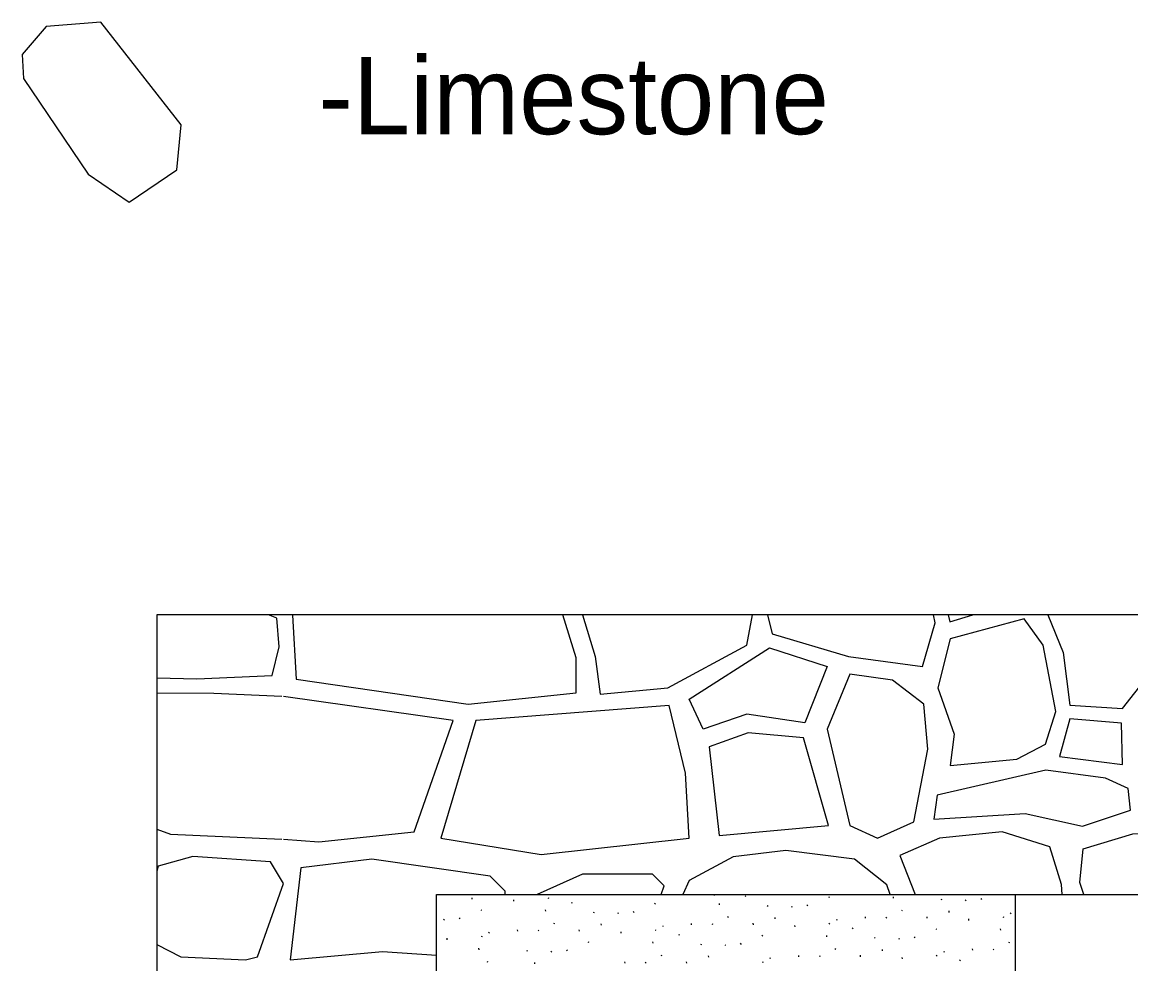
# Model space of a CAD drawing. Extents: x -204 to -1, y -285 to 3.
# Drawn here: x -202.2 to -196.45, y -260.81 to -255.93 of the extents above; entities that cross this region are included whole.
import ezdxf

# ---------------------------------------------------------------- set-up
doc = ezdxf.new("R2010")
doc.units = 0
for name, color, linetype in [('Key', 7, 'Continuous'), ('Limestone', 7, 'Continuous'), ('Masonry', 7, 'Continuous'), ('Mortar', 7, 'Continuous'), ('Quadrat Boundaries', 7, 'Continuous'), ('Stone', 7, 'Continuous')]:
    doc.layers.add(name, color=color, linetype=linetype)

msp = doc.modelspace()

# ---------------------------------------------------------------- linework, layer by layer
at = {"layer": 'Limestone'}
msp.add_lwpolyline([(-201.7889, -255.9295), (-202.0732, -255.9514), (-202.1971, -256.0973), (-202.1898, -256.2212), (-201.8545, -256.7171), (-201.6432, -256.8629), (-201.3954, -256.6952), (-201.3735, -256.4619)], close=True, dxfattribs=at)
at = {"layer": 'Masonry'}
for p, q in [((-201.5, -259), (-201.5, -276.5)), ((-193.15, -259), (-201.5, -259)), ((-200.05, -275.05), (-200.05, -260.45)), ((-200.05, -260.45), (-193.15, -260.45))]:
    msp.add_line(p, q, dxfattribs=at)
at = {"layer": 'Mortar'}
for p, q in [((-198.7473, -260.4512), (-198.7474, -260.45)), ((-198.6139, -260.45), (-198.6091, -260.4524)), ((-199.865, -260.4738), (-199.8657, -260.4665)), ((-199.6485, -260.4847), (-199.6492, -260.4773)), ((-199.4732, -260.4661), (-199.4683, -260.4685)), ((-199.3519, -260.4902), (-199.3471, -260.4926)), ((-198.9197, -260.495), (-198.9148, -260.4974)), ((-198.5825, -260.5028), (-198.5833, -260.4955)), ((-198.4508, -260.4567), (-198.4459, -260.4591)), ((-198.3365, -260.5068), (-198.3317, -260.5092)), ((-198.1302, -260.503), (-198.1261, -260.5085)), ((-198.0185, -260.4615), (-198.0137, -260.4639)), ((-197.6814, -260.4693), (-197.6822, -260.462)), ((-197.4353, -260.4734), (-197.4305, -260.4757)), ((-197.3099, -260.4777), (-197.3051, -260.4801)), ((-197.229, -260.4695), (-197.225, -260.475)), ((-199.8208, -260.5285), (-199.816, -260.5309)), ((-199.4837, -260.5363), (-199.4845, -260.529)), ((-199.2377, -260.5403), (-199.2328, -260.5427)), ((-199.1122, -260.5447), (-199.1074, -260.5471)), ((-199.0313, -260.5365), (-199.0273, -260.542)), ((-198.5419, -260.564), (-198.537, -260.5664)), ((-198.2111, -260.5112), (-198.2062, -260.5136)), ((-197.8265, -260.573), (-197.8273, -260.5657)), ((-197.6407, -260.5305), (-197.6359, -260.5329)), ((-197.5067, -260.5726), (-197.5075, -260.5653)), ((-197.3927, -260.5423), (-197.3935, -260.535)), ((-197.1149, -260.5649), (-197.11, -260.5673)), ((-197.0771, -260.5451), (-197.0722, -260.5475)), ((-200.0134, -260.5782), (-200.0085, -260.5806)), ((-199.9325, -260.57), (-199.9285, -260.5755)), ((-199.443, -260.5975), (-199.4382, -260.5998)), ((-199.195, -260.6093), (-199.1958, -260.6019)), ((-198.8794, -260.612), (-198.8745, -260.6144)), ((-198.7277, -260.6065), (-198.7285, -260.5992)), ((-198.6226, -260.6012), (-198.6178, -260.6036)), ((-198.4078, -260.6061), (-198.4086, -260.5988)), ((-198.2939, -260.5758), (-198.2946, -260.5685)), ((-198.1913, -260.617), (-198.1921, -260.6096)), ((-198.016, -260.5984), (-198.0112, -260.6008)), ((-197.9782, -260.5786), (-197.9734, -260.581)), ((-197.8948, -260.6225), (-197.89, -260.6249)), ((-197.7215, -260.5677), (-197.7166, -260.5701)), ((-197.2902, -260.5835), (-197.291, -260.5761)), ((-199.9937, -260.6839), (-199.9944, -260.6766)), ((-199.8184, -260.6654), (-199.8135, -260.6678)), ((-199.7805, -260.6455), (-199.7757, -260.6479)), ((-199.6289, -260.64), (-199.6296, -260.6327)), ((-199.5238, -260.6347), (-199.5189, -260.6371)), ((-199.309, -260.6396), (-199.3098, -260.6323)), ((-199.0925, -260.6505), (-199.0933, -260.6431)), ((-198.9172, -260.6319), (-198.9124, -260.6343)), ((-198.796, -260.656), (-198.7911, -260.6584)), ((-198.3637, -260.6608), (-198.3588, -260.6632)), ((-198.0266, -260.6686), (-198.0273, -260.6613)), ((-197.7805, -260.6726), (-197.7757, -260.675)), ((-197.6551, -260.677), (-197.6503, -260.6794)), ((-197.5742, -260.6688), (-197.5702, -260.6743)), ((-197.4625, -260.6273), (-197.4577, -260.6297)), ((-197.1254, -260.6351), (-197.1262, -260.6278)), ((-199.8289, -260.7356), (-199.8296, -260.7282)), ((-199.3765, -260.7358), (-199.3725, -260.7413)), ((-199.2648, -260.6943), (-199.26, -260.6967)), ((-198.9277, -260.7021), (-198.9285, -260.6948)), ((-198.6817, -260.7061), (-198.6768, -260.7085)), ((-198.5563, -260.7105), (-198.5514, -260.7129)), ((-198.4754, -260.7023), (-198.4713, -260.7078)), ((-197.9859, -260.7298), (-197.9811, -260.7322)), ((-197.7379, -260.7416), (-197.7387, -260.7343)), ((-197.2706, -260.7388), (-197.2714, -260.7315)), ((-197.1655, -260.7335), (-197.1606, -260.7359)), ((-197.0848, -260.6963), (-197.0799, -260.6987)), ((-199.5828, -260.7396), (-199.578, -260.742)), ((-199.4574, -260.744), (-199.4526, -260.7464)), ((-198.8871, -260.7633), (-198.8822, -260.7657)), ((-198.639, -260.7751), (-198.6398, -260.7677)), ((-198.3234, -260.7778), (-198.3186, -260.7802)), ((-198.1717, -260.7723), (-198.1725, -260.765)), ((-198.0666, -260.767), (-198.0618, -260.7694)), ((-197.8519, -260.7719), (-197.8526, -260.7646)), ((-197.6354, -260.7828), (-197.6361, -260.7754)), ((-197.4601, -260.7642), (-197.4552, -260.7666)), ((-197.4223, -260.7444), (-197.4174, -260.7468)), ((-197.3388, -260.7884), (-197.334, -260.7908)), ((-199.7882, -260.7967), (-199.7834, -260.7991)), ((-199.5402, -260.8086), (-199.541, -260.8012)), ((-199.0729, -260.8058), (-199.0737, -260.7985)), ((-198.9678, -260.8005), (-198.963, -260.8029)), ((-198.753, -260.8054), (-198.7538, -260.7981)), ((-198.3612, -260.7977), (-198.3564, -260.8001))]:
    msp.add_line(p, q, dxfattribs=at)
at = {"layer": 'Quadrat Boundaries'}
msp.add_line((-197.05, -260.45), (-197.05, -275.05), dxfattribs=at)
at = {"layer": 'Stone'}
for p, q in [((-200.7817, -259), (-200.7958, -259.0023)), ((-198.3344, -259), (-198.3109, -259.0996)), ((-197.3977, -259), (-197.3901, -259.0359)), ((-197.3901, -259.0359), (-197.2699, -259))]:
    msp.add_line(p, q, dxfattribs=at)
for points in [[(-201.5, -259.3266), (-201.2924, -259.3318), (-200.9009, -259.3141), (-200.8653, -259.1661), (-200.8772, -259.0182), (-200.9203, -259)], [(-200.7958, -259.0023), (-200.7763, -259.3333), (-199.8851, -259.4631), (-199.3256, -259.4047), (-199.3256, -259.223), (-199.3955, -259)], [(-199.2935, -259), (-199.2281, -259.2165), (-199.202, -259.4112), (-198.8508, -259.3787), (-198.441, -259.1581), (-198.4115, -259)], [(-198.3109, -259.0996), (-197.9141, -259.2165), (-197.5303, -259.2684), (-197.4652, -259.0412), (-197.4747, -259)], [(-196.8813, -259), (-196.8028, -259.1957), (-196.7672, -259.468)], [(-196.7672, -259.468), (-196.4944, -259.4857), (-196.2393, -259.1602), (-196.2452, -259.0418), (-196.4208, -259)], [(-198.6686, -259.5929), (-198.7402, -259.4371), (-198.3239, -259.1711), (-198.0246, -259.2684), (-198.1417, -259.5605), (-198.441, -259.515), (-198.6686, -259.5929)], [(-197.9075, -259.3073), (-198.0246, -259.5929), (-197.9075, -260.0926), (-197.7645, -260.1576), (-197.5758, -260.0732), (-197.5043, -259.6968), (-197.5238, -259.4631), (-197.6864, -259.3398), (-197.9075, -259.3073)], [(-200.8513, -259.4236), (-201.2034, -259.4088), (-201.5, -259.4056)], [(-200.8423, -260.1631), (-200.6592, -260.177), (-200.1648, -260.1251), (-199.9631, -259.5475), (-200.842, -259.4237)], [(-200.0282, -260.1576), (-199.5078, -260.2419), (-198.7402, -260.1576), (-198.7597, -259.8201), (-198.8443, -259.4696), (-199.846, -259.5475), (-200.0282, -260.1576)], [(-198.5841, -260.1446), (-198.0181, -260.0926), (-198.1482, -259.6383), (-198.4345, -259.6124), (-198.6361, -259.6838), (-198.5841, -260.1446)], [(-197.4731, -260.0598), (-196.9986, -260.0302), (-196.702, -260.0953), (-196.4528, -260.0124), (-196.4647, -259.9), (-196.5833, -259.8467), (-196.8918, -259.8053), (-197.4553, -259.9355), (-197.4731, -260.0598)], [(-201.5, -260.1118), (-201.4288, -260.1367), (-200.8513, -260.163)], [(-196.8072, -260.45), (-196.8101, -260.398), (-196.8716, -260.2026), (-197.1178, -260.1244), (-197.4424, -260.1579), (-197.6494, -260.2472), (-197.5694, -260.45)], [(-196.6956, -260.45), (-196.715, -260.3868), (-196.6982, -260.2137), (-196.4408, -260.1356), (-195.9931, -260.1244), (-195.6015, -260.2137), (-195.6183, -260.4036), (-195.6409, -260.45)], [(-197.699, -260.45), (-197.7155, -260.3996), (-197.8828, -260.2662), (-198.2395, -260.2217), (-198.5125, -260.2551), (-198.741, -260.3774), (-198.7729, -260.45)], [(-201.5, -260.7079), (-201.3746, -260.772), (-201.0389, -260.7887), (-200.9773, -260.772), (-200.843, -260.3924), (-200.9102, -260.2807), (-201.313, -260.2528), (-201.4921, -260.3031), (-201.5, -260.328)], [(-199.6935, -260.45), (-199.6941, -260.433), (-199.7721, -260.3552), (-200.3852, -260.2662), (-200.753, -260.3107), (-200.8087, -260.7889)], [(-198.8853, -260.45), (-198.8692, -260.4052), (-198.9305, -260.3441), (-199.2928, -260.3441), (-199.5273, -260.45)], [(-200.8087, -260.7889), (-200.3295, -260.7444), (-200.05, -260.7636)]]:
    msp.add_lwpolyline(points, dxfattribs=at)
for points in [[(-197.3872, -259.1256), (-197.4522, -259.3787), (-197.3676, -259.6189), (-197.3872, -259.7811), (-197.0424, -259.7487), (-196.8928, -259.6708), (-196.8407, -259.5021), (-196.9058, -259.1581), (-197.0034, -259.0218)], [(-196.8206, -259.7343), (-196.4944, -259.7757), (-196.5003, -259.5626), (-196.7672, -259.539)]]:
    msp.add_lwpolyline(points, close=True, dxfattribs=at)

# ---------------------------------------------------------------- texts
at = {"layer": 'Key'}
msp.add_text('-Limestone', height=0.4, dxfattribs=at).set_placement((-200.6615, -256.5099))

doc.saveas('drawing.dxf')
